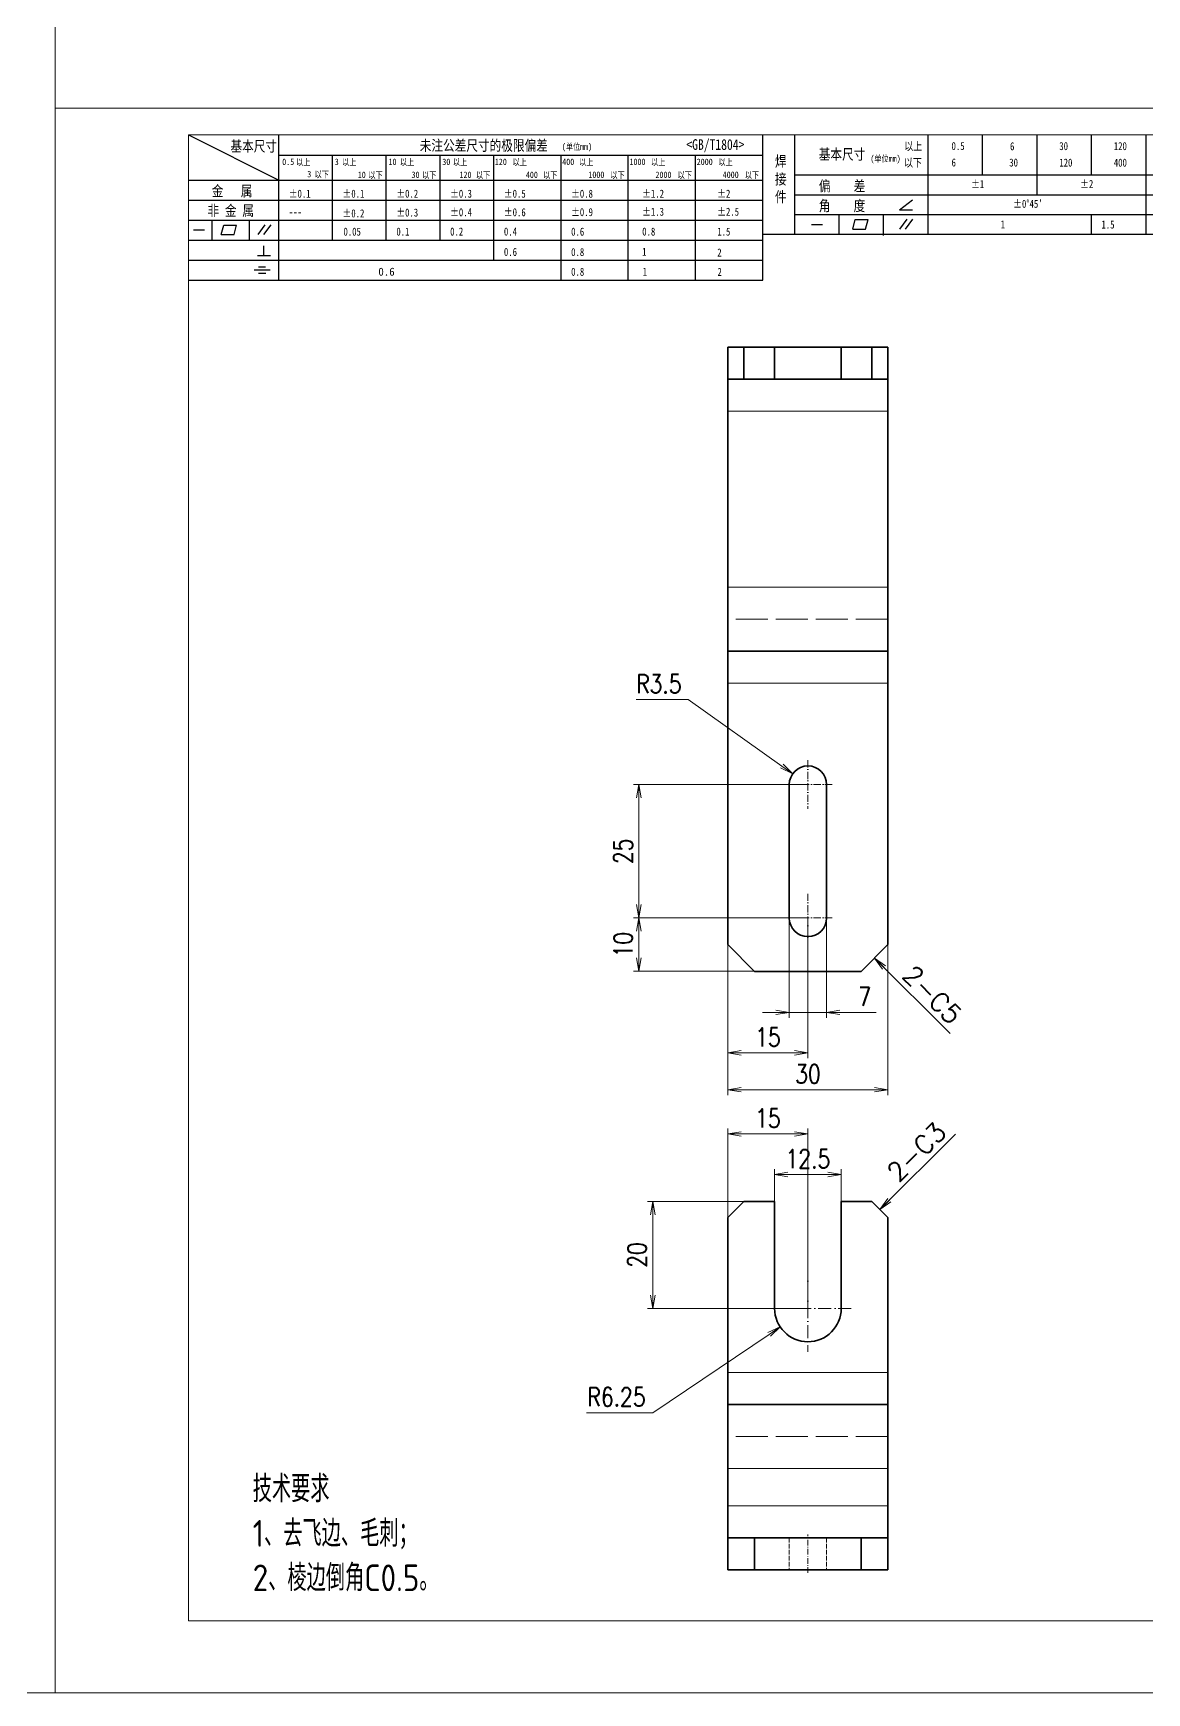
# Model space of a CAD drawing. Header units: millimetres. Extents: x 1333 to 70140, y -42879 to -5704.
# Drawn here: x 69008.6 to 69217.3, y -26173.4 to -25862.3 of the extents above; entities that cross this region are included whole.
import ezdxf
from ezdxf.enums import TextEntityAlignment as Align

# ---------------------------------------------------------------- set-up
doc = ezdxf.new("R2010")
doc.units = ezdxf.units.MM
doc.header["$LTSCALE"] = 0.5
for name, pattern in [('AM_ISO02W050x2', [3.75, 3, -0.75]), ('AM_ISO08W050x2', [9, 6, -0.75, 1.5, -0.75]), ('DASHDOT', [18.5, 12, -3, 0.5, -3]), ('DASHED', [15, 12, -3])]:
    doc.linetypes.add(name, pattern=pattern)
for name, color, linetype, lineweight in [('CENTER', 2, 'AM_ISO08W050x2', 15), ('DIM', 3, 'Continuous', 20), ('HIDDEN', 1, 'AM_ISO02W050x2', 18), ('图框', 7, 'Continuous', 18), ('标注线', 3, 'Continuous', 18), ('粗实线', 7, 'Continuous', 35)]:
    doc.layers.add(name, color=color, linetype=linetype, lineweight=lineweight)
doc.layers.add('图\\M+19E79\\M+195B6\\M+18E9A', color=7, linetype='Continuous')
doc.layers.add('打印', color=7, linetype='Continuous', lineweight=15, plot=False)
doc.layers.add('打印-禁用', color=7, linetype='Continuous', lineweight=15, plot=False)
doc.styles.add('DIM', font='romans.shx', dxfattribs={"width": 0.8, "bigfont": 'bigfont.shx'})
doc.styles.add('国标', font='simfang.ttf', dxfattribs={"width": 0.8})
doc.styles.add('机械长仿宋', font='gbenor.shx', dxfattribs={"height": 1, "bigfont": 'gbcbig.shx'})
doc.dimstyles.new('DEH 1-1$0', dxfattribs={"dimtxt": 3.5, "dimasz": 2.5, "dimexe": 1, "dimexo": 0.625, "dimgap": 1.2, "dimtad": 1, "dimzin": 9, "dimdsep": 46, "dimtxsty": 'DIM', "dimblk": 'OPEN', "dimcen": 0, "dimclrd": 8, "dimclre": 8, "dimclrt": 2, "dimazin": 2, "dimtfac": 0.5, "dimtmove": 0, "dimatfit": 3, "dimldrblk": 'OPEN', "dimfxl": 0, "dimtolj": 2, "dimlwd": 18, "dimlwe": 18, "dimarcsym": 0})
doc.dimstyles.new('DEH 1-1$4', dxfattribs={"dimtxt": 3.5, "dimasz": 2.5, "dimexe": 1, "dimexo": 0.625, "dimgap": 1.2, "dimtad": 1, "dimtoh": 1, "dimdsep": 46, "dimtxsty": 'DIM', "dimblk": 'OPEN', "dimcen": 0, "dimclrd": 8, "dimclre": 8, "dimclrt": 2, "dimazin": 2, "dimtfac": 0.5, "dimtofl": 0, "dimtmove": 0, "dimatfit": 3, "dimldrblk": 'OPEN', "dimfxl": 0, "dimtolj": 2, "dimlwd": 18, "dimlwe": 18, "dimarcsym": 0})
doc.dimstyles.new('LAM1-1', dxfattribs={"dimtxt": 3.5, "dimasz": 2.5, "dimexe": 1, "dimexo": 0.625, "dimgap": 1.2, "dimtad": 3, "dimdsep": 46, "dimtxsty": 'DIM', "dimblk": 'OPEN', "dimcen": 0, "dimclrd": 3, "dimclre": 3, "dimclrt": 2, "dimazin": 2, "dimtfac": 0.5, "dimtmove": 0, "dimatfit": 3, "dimldrblk": 'OPEN', "dimfxl": 0, "dimlwd": 13, "dimlwe": 13, "dimarcsym": 0})

# ---------------------------------------------------------------- blocks, each defined once
blk = doc.blocks.new('GZDEH零件A3图框V01版')
at = {"layer": '图\\M+19E79\\M+195B6\\M+18E9A', "color": 9}
for p, q in [((2882.49, -1554.46), (2899.37, -1562.92)), ((2899.37, -1581.67), (2899.37, -1554.46)), ((2990.09, -1581.67), (2990.09, -1554.46)), ((2996.09, -1573.08), (2996.09, -1554.46)), ((3021.09, -1561.98), (3021.09, -1554.46)), ((3031.31, -1561.98), (3031.31, -1554.46)), ((3041.53, -1561.98), (3041.53, -1554.46)), ((3051.75, -1561.98), (3051.75, -1554.46)), ((3061.98, -1561.98), (3061.98, -1554.46)), ((2899.37, -1558.24), (2990.09, -1558.24)), ((2909.45, -1574.17), (2909.45, -1558.24)), ((2919.53, -1574.17), (2919.53, -1558.24)), ((2929.61, -1574.17), (2929.61, -1558.24)), ((2939.69, -1577.92), (2939.69, -1558.24)), ((2952.29, -1581.67), (2952.29, -1558.24)), ((2964.89, -1581.67), (2964.89, -1558.24)), ((2977.49, -1581.67), (2977.49, -1558.24)), ((2882.49, -1562.92), (2990.09, -1562.92)), ((2996.09, -1561.98), (3113.09, -1561.98)), ((3021.09, -1573.08), (3021.09, -1561.98)), ((3041.53, -1565.68), (3041.53, -1561.98)), ((3061.98, -1573.08), (3061.98, -1561.98)), ((2996.09, -1565.68), (3113.09, -1565.68)), ((2882.49, -1566.67), (2990.09, -1566.67)), ((3015.75, -1568.51), (3018.15, -1566.66)), ((3015.75, -1568.51), (3018.15, -1568.51)), ((2882.49, -1570.42), (2990.09, -1570.42)), ((2886.92, -1574.12), (2886.92, -1570.42)), ((2893.91, -1574.12), (2893.91, -1570.42)), ((2996.09, -1569.38), (3113.09, -1569.38)), ((3004.42, -1573.08), (3004.42, -1569.38)), ((3006.97, -1572.12), (3007.45, -1570.33)), ((3007.45, -1570.33), (3009.86, -1570.33)), ((3009.39, -1572.12), (3009.86, -1570.33)), ((3012.75, -1573.08), (3012.75, -1569.38)), ((3015.81, -1572.12), (3017.15, -1570.26)), ((3016.89, -1572.12), (3018.23, -1570.26)), ((3051.75, -1573.08), (3051.75, -1569.38)), ((2883.43, -1572.27), (2885.49, -1572.27)), ((2888.59, -1573.16), (2889.07, -1571.37)), ((2889.07, -1571.37), (2891.48, -1571.37)), ((2891, -1573.16), (2891.48, -1571.37)), ((2895.52, -1573.16), (2896.85, -1571.3)), ((2896.6, -1573.16), (2897.94, -1571.3)), ((2999.26, -1571.23), (3001.32, -1571.23)), ((3006.97, -1572.12), (3009.39, -1572.12)), ((2888.59, -1573.16), (2891, -1573.16)), ((2990.09, -1573.08), (3113.09, -1573.08)), ((3012.75, -1573.33), (3012.75, -1573.08)), ((2882.49, -1574.17), (2990.09, -1574.17)), ((2896.58, -1577.05), (2896.58, -1575.28)), ((2895.42, -1577.05), (2897.81, -1577.05)), ((2882.49, -1577.92), (2990.09, -1577.92)), ((2894.79, -1579.77), (2897.77, -1579.77)), ((2895.57, -1579.17), (2896.92, -1579.17)), ((2882.49, -1581.67), (2990.09, -1581.67)), ((2895.57, -1580.37), (2896.93, -1580.37))]:
    blk.add_line(p, q, dxfattribs=at)
at = {"layer": '图框', "linetype": 'Continuous'}
for p, q in [((2882.49, -1554.46), (2882.49, -1832.96)), ((3272.49, -1554.46), (2882.49, -1554.46)), ((2882.49, -1832.96), (3272.49, -1832.96))]:
    blk.add_line(p, q, dxfattribs=at)
at = {"layer": '打印-禁用', "linetype": 'Continuous'}
for p, q in [((2857.49, -1549.46), (2857.49, -1846.46)), ((3277.49, -1549.46), (2857.49, -1549.46)), ((3277.49, -1846.46), (3277.49, -1549.46)), ((2857.49, -1846.46), (3277.49, -1846.46))]:
    blk.add_line(p, q, dxfattribs=at)
at = {"layer": '图\\M+19E79\\M+195B6\\M+18E9A', "color": 9, "style": '国标', "width": 0.8}
for s, height, p in [('基本尺寸', 2, (2890.33, -1557.58)), ('未注公差尺寸的极限偏差', 2, (2925.81, -1557.44)), ('<GB/T1804>', 2, (2975.78, -1557.27)), ('基本尺寸', 2, (3000.6, -1559.1)), ('以上', 1.5, (3016.64, -1557.33)), ('0.5', 1.5, (3025.49, -1557.3)), ('6', 1.5, (3036.45, -1557.34)), ('30', 1.5, (3045.69, -1557.31)), ('120', 1.5, (3055.91, -1557.31)), ('30', 1.2, (2930.04, -1560.11)), ('以下', 1.5, (3016.58, -1560.43)), ('6', 1.5, (3025.49, -1560.38)), ('30', 1.5, (3036.31, -1560.39)), ('120', 1.5, (3045.69, -1560.41)), ('400', 1.5, (3055.91, -1560.41)), ('偏    差', 2, (3000.6, -1565.04)), ('±1', 1.5, (3029.16, -1564.42)), ('±2', 1.5, (3049.61, -1564.42)), ('金   属', 2, (2886.82, -1565.98)), ('±0.1', 1.5, (2901.27, -1566.23)), ('±0.1', 1.5, (2911.35, -1566.23)), ('±0.2', 1.5, (2921.43, -1566.23)), ('±0.3', 1.5, (2931.51, -1566.23)), ('±0.5', 1.5, (2941.59, -1566.23)), ('±0.8', 1.5, (2954.19, -1566.23)), ('±1.2', 1.5, (2967.51, -1566.23)), ('±2', 1.5, (2981.58, -1566.23)), ('非 金 属', 2, (2886.02, -1569.65)), ('角    度', 2, (3000.6, -1568.74)), ("±0%%D45'", 1.5, (3037.06, -1568.12)), ('---', 1.5, (2901.27, -1569.65)), ('±0.2', 1.5, (2911.35, -1569.92)), ('±0.3', 1.5, (2921.43, -1569.77)), ('±0.4', 1.5, (2931.51, -1569.71)), ('±0.6', 1.5, (2941.59, -1569.71)), ('±0.9', 1.5, (2954.19, -1569.68)), ('±1.3', 1.5, (2967.51, -1569.62)), ('±2.5', 1.5, (2981.58, -1569.61)), ('1', 1.5, (3034.69, -1571.98)), ('1.5', 1.5, (3053.59, -1572.01)), ('0.1', 1.5, (2921.43, -1573.34)), ('0.2', 1.5, (2931.51, -1573.33)), ('0.4', 1.5, (2941.59, -1573.33)), ('0.6', 1.5, (2954.19, -1573.35)), ('0.8', 1.5, (2967.51, -1573.33)), ('1.5', 1.5, (2981.58, -1573.34)), ('0.6', 1.5, (2941.59, -1577.14)), ('0.8', 1.5, (2954.19, -1577.17)), ('1', 1.5, (2967.51, -1577.12)), ('2', 1.5, (2981.58, -1577.26)), ('0.8', 1.5, (2954.19, -1580.87)), ('1', 1.5, (2967.59, -1580.86)), ('2', 1.5, (2981.62, -1580.89))]:
    blk.add_text(s, height=height, dxfattribs=at).set_placement(p)
at = {"layer": '图\\M+19E79\\M+195B6\\M+18E9A', "color": 9, "lineweight": 15, "style": '国标', "width": 0.8}
for s, p in [('(单位mm)', (2952.44, -1557.27)), ('(单位mm)', (3010.27, -1559.51)), ('0.5', (2900.03, -1560.11)), ('以上', (2902.64, -1560.16)), ('3', (2909.88, -1560.11)), ('以上', (2911.25, -1560.16)), ('10', (2919.96, -1560.11)), ('以上', (2922.09, -1560.16)), ('以上', (2932.02, -1560.16)), ('120', (2939.88, -1560.11)), ('以上', (2943.21, -1560.16)), ('400', (2952.52, -1560.11)), ('以上', (2955.68, -1560.16)), ('1000', (2965.12, -1560.11)), ('以上', (2969.16, -1560.16)), ('2000', (2977.72, -1560.11)), ('以上', (2981.8, -1560.16)), ('3', (2904.73, -1562.41)), ('以下', (2906.1, -1562.46)), ('10', (2914.19, -1562.54)), ('以下', (2916.18, -1562.59)), ('30', (2924.27, -1562.54)), ('以下', (2926.26, -1562.59)), ('120', (2933.26, -1562.54)), ('以下', (2936.34, -1562.59)), ('400', (2945.7, -1562.54)), ('以下', (2948.94, -1562.59)), ('1000', (2957.41, -1562.54)), ('以下', (2961.54, -1562.59)), ('2000', (2969.99, -1562.54)), ('以下', (2974.14, -1562.59)), ('4000', (2982.59, -1562.54)), ('以下', (2986.74, -1562.59))]:
    blk.add_text(s, height=1.2, dxfattribs=at).set_placement(p)
at = {"layer": '图\\M+19E79\\M+195B6\\M+18E9A', "color": 9, "lineweight": 13, "style": '国标'}
blk.add_text('0.6', height=1.5, dxfattribs=at).set_placement((2918.05, -1580.85))
at = {"layer": '图\\M+19E79\\M+195B6\\M+18E9A', "color": 9, "style": '国标'}
for s, insert, char_height, width, attachment_point in [('焊\\P接\\P件', (2992.39, -1558.41), 2, 3.1877, 1), ('0.05', (2911.51, -1573.37), 1.5, 5.1982, 7)]:
    blk.add_mtext(s, dxfattribs=dict(at, insert=insert, char_height=char_height, width=width, attachment_point=attachment_point))
blk = doc.blocks.new('DEH A3')
at = {"layer": '图框'}
blk.add_blockref('GZDEH零件A3图框V01版', (-2857.49, 1846.46), dxfattribs=at)
blk = doc.blocks.new('_Open')
at = {"color": 0, "linetype": 'ByBlock', "lineweight": -2}
for p, q in [((-1, 0.17), (0, 0)), ((-1, -0.17), (0, 0)), ((0, 0), (-1, 0))]:
    blk.add_line(p, q, dxfattribs=at)
blk = doc.blocks.new('*D92')
at = {"layer": 'Defpoints', "color": 0, "transparency": 16777216}
for p in [(69138.83, -26008.67), (69168.83, -26008.67), (69168.83, -26060.36)]:
    blk.add_point(p, dxfattribs=at)
at = {"layer": '标注线', "color": 8, "lineweight": 18, "transparency": 16777216}
for p, q in [((69138.83, -26009.3), (69138.83, -26061.36)), ((69168.83, -26009.3), (69168.83, -26061.36)), ((69141.33, -26060.36), (69166.33, -26060.36))]:
    blk.add_line(p, q, dxfattribs=at)
at = {"layer": '标注线', "color": 8, "lineweight": 18, "transparency": 16777216, "xscale": 2.5, "yscale": 2.5, "zscale": 2.5, "rotation": 180}
blk.add_blockref('_Open', (69138.83, -26060.36), dxfattribs=at)
at = {"layer": '标注线', "color": 8, "lineweight": 18, "transparency": 16777216, "xscale": 2.5, "yscale": 2.5, "zscale": 2.5}
blk.add_blockref('_Open', (69168.83, -26060.36), dxfattribs=at)
at = {"layer": '标注线', "color": 2, "transparency": 16777216, "insert": (69153.83, -26057.41), "char_height": 3.5, "attachment_point": 5, "style": 'DIM'}
blk.add_mtext('\\A2;30', dxfattribs=at)
blk = doc.blocks.new('*D93')
at = {"layer": 'Defpoints', "color": 0, "transparency": 16777216}
for p in [(69138.83, -26024.5), (69153.83, -26028.17), (69138.83, -26053.44)]:
    blk.add_point(p, dxfattribs=at)
at = {"layer": '标注线', "color": 8, "lineweight": 18, "transparency": 16777216}
for p, q in [((69138.83, -26025.13), (69138.83, -26054.44)), ((69153.83, -26028.8), (69153.83, -26054.44)), ((69151.33, -26053.44), (69141.33, -26053.44))]:
    blk.add_line(p, q, dxfattribs=at)
at = {"layer": '标注线', "color": 8, "lineweight": 18, "transparency": 16777216, "xscale": 2.5, "yscale": 2.5, "zscale": 2.5, "rotation": 180}
blk.add_blockref('_Open', (69138.83, -26053.44), dxfattribs=at)
at = {"layer": '标注线', "color": 8, "lineweight": 18, "transparency": 16777216, "xscale": 2.5, "yscale": 2.5, "zscale": 2.5}
blk.add_blockref('_Open', (69153.83, -26053.44), dxfattribs=at)
at = {"layer": '标注线', "color": 2, "transparency": 16777216, "insert": (69146.33, -26050.49), "char_height": 3.5, "attachment_point": 5, "style": 'DIM'}
blk.add_mtext('\\A2;15', dxfattribs=at)
blk = doc.blocks.new('*D94')
at = {"layer": 'Defpoints', "color": 0, "transparency": 16777216}
for p in [(69122.14, -26028.17), (69153.83, -26028.17), (69159.28, -26038.17)]:
    blk.add_point(p, dxfattribs=at)
at = {"layer": '标注线', "color": 8, "lineweight": 18, "transparency": 16777216}
for p, q in [((69153.2, -26028.17), (69121.14, -26028.17)), ((69122.14, -26035.67), (69122.14, -26030.67)), ((69158.66, -26038.17), (69121.14, -26038.17))]:
    blk.add_line(p, q, dxfattribs=at)
at = {"layer": '标注线', "color": 8, "lineweight": 18, "transparency": 16777216, "xscale": 2.5, "yscale": 2.5, "zscale": 2.5}
for p, rotation in [((69122.14, -26028.17), 90), ((69122.14, -26038.17), 270)]:
    blk.add_blockref('_Open', p, dxfattribs=dict(at, rotation=rotation))
at = {"layer": '标注线', "color": 2, "transparency": 16777216, "insert": (69119.19, -26033.17), "char_height": 3.5, "attachment_point": 5, "rotation": 90, "style": 'DIM'}
blk.add_mtext('\\A2;10', dxfattribs=at)
blk = doc.blocks.new('*D95')
at = {"layer": 'Defpoints', "color": 0, "transparency": 16777216}
for p in [(69122.13, -26003.17), (69153.83, -26003.17), (69153.83, -26028.17)]:
    blk.add_point(p, dxfattribs=at)
at = {"layer": '标注线', "color": 8, "lineweight": 18, "transparency": 16777216}
for p, q in [((69153.2, -26003.17), (69121.13, -26003.17)), ((69122.13, -26025.67), (69122.13, -26005.67)), ((69153.2, -26028.17), (69121.13, -26028.17))]:
    blk.add_line(p, q, dxfattribs=at)
at = {"layer": '标注线', "color": 8, "lineweight": 18, "transparency": 16777216, "xscale": 2.5, "yscale": 2.5, "zscale": 2.5}
for p, rotation in [((69122.13, -26003.17), 90), ((69122.13, -26028.17), 270)]:
    blk.add_blockref('_Open', p, dxfattribs=dict(at, rotation=rotation))
at = {"layer": '标注线', "color": 2, "transparency": 16777216, "insert": (69119.18, -26015.67), "char_height": 3.5, "attachment_point": 5, "rotation": 90, "style": 'DIM'}
blk.add_mtext('\\A2;25', dxfattribs=at)
blk = doc.blocks.new('*D96')
at = {"layer": 'Defpoints', "color": 0, "transparency": 16777216}
for p in [(69150.97, -26001.15), (69153.83, -26003.17)]:
    blk.add_point(p, dxfattribs=at)
at = {"layer": '标注线', "color": 8, "lineweight": 18, "transparency": 16777216}
for p, q in [((69121.63, -25987.23), (69131.36, -25987.23)), ((69131.36, -25987.23), (69148.93, -25999.7))]:
    blk.add_line(p, q, dxfattribs=at)
at = {"layer": '标注线', "color": 8, "lineweight": 18, "transparency": 16777216, "xscale": 2.5, "yscale": 2.5, "zscale": 2.5, "rotation": 324.6389048808447}
blk.add_blockref('_Open', (69150.97, -26001.15), dxfattribs=at)
at = {"layer": '标注线', "color": 2, "transparency": 16777216, "insert": (69125.89, -25984.28), "char_height": 3.5, "attachment_point": 5, "style": 'DIM'}
blk.add_mtext('\\A2;R3.5', dxfattribs=at)
blk = doc.blocks.new('*D97')
at = {"layer": 'Defpoints', "color": 0, "transparency": 16777216}
for p in [(69150.33, -26022.73), (69157.33, -26022.73), (69157.33, -26045.86)]:
    blk.add_point(p, dxfattribs=at)
at = {"layer": '标注线', "color": 8, "lineweight": 18, "transparency": 16777216}
for p, q in [((69150.33, -26023.36), (69150.33, -26046.86)), ((69157.33, -26023.36), (69157.33, -26046.86)), ((69147.83, -26045.86), (69145.33, -26045.86)), ((69150.33, -26045.86), (69157.33, -26045.86)), ((69159.83, -26045.86), (69166.59, -26045.86))]:
    blk.add_line(p, q, dxfattribs=at)
at = {"layer": '标注线', "color": 8, "lineweight": 18, "transparency": 16777216, "xscale": 2.5, "yscale": 2.5, "zscale": 2.5}
blk.add_blockref('_Open', (69150.33, -26045.86), dxfattribs=at)
at = {"layer": '标注线', "color": 8, "lineweight": 18, "transparency": 16777216, "xscale": 2.5, "yscale": 2.5, "zscale": 2.5, "rotation": 180}
blk.add_blockref('_Open', (69157.33, -26045.86), dxfattribs=at)
at = {"layer": '标注线', "color": 2, "transparency": 16777216, "insert": (69164.46, -26042.91), "char_height": 3.5, "attachment_point": 5, "style": 'DIM'}
blk.add_mtext('\\A2;7', dxfattribs=at)
blk = doc.blocks.new('*D98')
at = {"layer": 'Defpoints', "color": 0, "transparency": 16777216}
for p in [(69138.83, -26068.66), (69138.83, -26090.24), (69153.83, -26101.34)]:
    blk.add_point(p, dxfattribs=at)
at = {"layer": '标注线', "color": 8, "lineweight": 18, "transparency": 16777216}
for p, q in [((69138.83, -26089.61), (69138.83, -26067.66)), ((69151.33, -26068.66), (69141.33, -26068.66)), ((69153.83, -26100.72), (69153.83, -26067.66))]:
    blk.add_line(p, q, dxfattribs=at)
at = {"layer": '标注线', "color": 8, "lineweight": 18, "transparency": 16777216, "xscale": 2.5, "yscale": 2.5, "zscale": 2.5, "rotation": 180}
blk.add_blockref('_Open', (69138.83, -26068.66), dxfattribs=at)
at = {"layer": '标注线', "color": 8, "lineweight": 18, "transparency": 16777216, "xscale": 2.5, "yscale": 2.5, "zscale": 2.5}
blk.add_blockref('_Open', (69153.83, -26068.66), dxfattribs=at)
at = {"layer": '标注线', "color": 2, "transparency": 16777216, "insert": (69146.33, -26065.71), "char_height": 3.5, "attachment_point": 5, "style": 'DIM'}
blk.add_mtext('\\A2;15', dxfattribs=at)
blk = doc.blocks.new('*D99')
at = {"layer": 'Defpoints', "color": 0, "transparency": 16777216}
for p in [(69160.08, -26076.26), (69147.58, -26091.34), (69160.08, -26091.34)]:
    blk.add_point(p, dxfattribs=at)
at = {"layer": '标注线', "color": 8, "lineweight": 18, "transparency": 16777216}
for p, q in [((69147.58, -26090.72), (69147.58, -26075.26)), ((69160.08, -26090.72), (69160.08, -26075.26)), ((69150.08, -26076.26), (69157.58, -26076.26))]:
    blk.add_line(p, q, dxfattribs=at)
at = {"layer": '标注线', "color": 8, "lineweight": 18, "transparency": 16777216, "xscale": 2.5, "yscale": 2.5, "zscale": 2.5, "rotation": 180}
blk.add_blockref('_Open', (69147.58, -26076.26), dxfattribs=at)
at = {"layer": '标注线', "color": 8, "lineweight": 18, "transparency": 16777216, "xscale": 2.5, "yscale": 2.5, "zscale": 2.5}
blk.add_blockref('_Open', (69160.08, -26076.26), dxfattribs=at)
at = {"layer": '标注线', "color": 2, "transparency": 16777216, "insert": (69153.83, -26073.31), "char_height": 3.5, "attachment_point": 5, "style": 'DIM'}
blk.add_mtext('\\A2;12.5', dxfattribs=at)
blk = doc.blocks.new('*D100')
at = {"layer": 'Defpoints', "color": 0, "transparency": 16777216}
for p in [(69153.83, -26101.34), (69148.64, -26104.83)]:
    blk.add_point(p, dxfattribs=at)
at = {"layer": '标注线', "color": 8, "lineweight": 18, "transparency": 16777216}
for p, q in [((69124.75, -26120.9), (69146.57, -26106.23)), ((69112.35, -26120.9), (69124.75, -26120.9))]:
    blk.add_line(p, q, dxfattribs=at)
at = {"layer": '标注线', "color": 8, "lineweight": 18, "transparency": 16777216, "xscale": 2.5, "yscale": 2.5, "zscale": 2.5, "rotation": 33.93356552578612}
blk.add_blockref('_Open', (69148.64, -26104.83), dxfattribs=at)
at = {"layer": '标注线', "color": 2, "transparency": 16777216, "insert": (69117.95, -26117.95), "char_height": 3.5, "attachment_point": 5, "style": 'DIM'}
blk.add_mtext('\\A2;R6.25', dxfattribs=at)
blk = doc.blocks.new('*D101')
at = {"layer": 'Defpoints', "color": 0, "transparency": 16777216}
for p in [(69124.75, -26081.34), (69144.7, -26081.34), (69153.83, -26101.34)]:
    blk.add_point(p, dxfattribs=at)
at = {"layer": '标注线', "color": 8, "lineweight": 18, "transparency": 16777216}
for p, q in [((69144.08, -26081.34), (69123.75, -26081.34)), ((69124.75, -26098.84), (69124.75, -26083.84)), ((69153.2, -26101.34), (69123.75, -26101.34))]:
    blk.add_line(p, q, dxfattribs=at)
at = {"layer": '标注线', "color": 8, "lineweight": 18, "transparency": 16777216, "xscale": 2.5, "yscale": 2.5, "zscale": 2.5}
for p, rotation in [((69124.75, -26081.34), 90), ((69124.75, -26101.34), 270)]:
    blk.add_blockref('_Open', p, dxfattribs=dict(at, rotation=rotation))
at = {"layer": '标注线', "color": 2, "transparency": 16777216, "insert": (69121.8, -26091.34), "char_height": 3.5, "attachment_point": 5, "rotation": 90, "style": 'DIM'}
blk.add_mtext('\\A2;20', dxfattribs=at)
blk = doc.blocks.new('CHAMFER_DIM_R')
at = {"layer": 'DIM', "color": 2, "style": 'DIM'}
blk.add_attdef('000', text='', height=3.5, rotation=90, dxfattribs=at).set_placement((0, 6), align=Align.BOTTOM_LEFT)
at = {"layer": 'DIM'}
blk.add_leader([(0, 0), (0, 20)], dimstyle='LAM1-1', dxfattribs=at)

msp = doc.modelspace()

# ---------------------------------------------------------------- linework, layer by layer
at = {"layer": 'CENTER', "linetype": 'DASHDOT', "lineweight": 13, "ltscale": 0.2275}
for p, q in [((69153.826, -25998.625), (69153.826, -26007.725)), ((69153.826, -26023.625), (69153.826, -26032.725))]:
    msp.add_line(p, q, dxfattribs=at)
at = {"layer": 'CENTER', "linetype": 'DASHDOT', "lineweight": 13, "ltscale": 0.227502}
for p, q in [((69158.376, -26003.175), (69149.276, -26003.175)), ((69158.376, -26028.175), (69149.276, -26028.175))]:
    msp.add_line(p, q, dxfattribs=at)
at = {"layer": 'CENTER', "linetype": 'DASHDOT', "lineweight": 13, "ltscale": 0.406251}
msp.add_line((69153.826, -26093.216), (69153.826, -26109.466), dxfattribs=at)
at = {"layer": 'CENTER', "linetype": 'DASHDOT', "lineweight": 13, "ltscale": 0.40625}
msp.add_line((69161.951, -26101.341), (69145.701, -26101.341), dxfattribs=at)
at = {"layer": 'CENTER', "linetype": 'DASHDOT', "lineweight": 13, "ltscale": 0.18}
msp.add_line((69153.826, -26150.941), (69153.826, -26143.741), dxfattribs=at)
at = {"layer": 'HIDDEN', "linetype": 'DASHED', "lineweight": 13}
for p, q in [((69168.826, -25933.175), (69138.826, -25933.175)), ((69168.826, -25966.175), (69138.826, -25966.175)), ((69168.826, -25972.175), (69138.826, -25972.175)), ((69168.826, -25984.175), (69138.826, -25984.175)), ((69168.826, -26113.341), (69138.826, -26113.341)), ((69168.826, -26125.341), (69138.826, -26125.341)), ((69168.826, -26131.341), (69138.826, -26131.341)), ((69168.826, -26138.341), (69138.826, -26138.341))]:
    msp.add_line(p, q, dxfattribs=at)
at = {"layer": 'HIDDEN', "linetype": 'DASHED', "lineweight": 13, "ltscale": 0.15}
for p, q in [((69150.326, -26144.341), (69150.326, -26150.341)), ((69157.326, -26144.341), (69157.326, -26150.341))]:
    msp.add_line(p, q, dxfattribs=at)
at = {"layer": '打印'}
for points in [[(68172.748, -25579.398), (69012.748, -25579.398), (69012.748, -26173.398), (68172.748, -26173.398)], [(69012.748, -25876.398), (69432.748, -25876.398), (69432.748, -26173.398), (69012.748, -26173.398)]]:
    msp.add_lwpolyline(points, close=True, dxfattribs=at)
at = {"layer": '粗实线', "lineweight": 35, "ltscale": 0.075}
for p, q in [((69141.826, -25921.175), (69138.826, -25921.175)), ((69165.826, -25921.175), (69168.826, -25921.175)), ((69138.826, -25927.175), (69141.826, -25927.175)), ((69168.826, -25927.175), (69165.826, -25927.175))]:
    msp.add_line(p, q, dxfattribs=at)
at = {"layer": '粗实线', "lineweight": 35, "ltscale": 0.15}
for p, q in [((69138.826, -25921.175), (69138.826, -25927.175)), ((69141.826, -25921.175), (69141.826, -25927.175)), ((69147.576, -25921.175), (69147.576, -25927.175)), ((69160.076, -25921.175), (69160.076, -25927.175)), ((69165.826, -25921.175), (69165.826, -25927.175)), ((69168.826, -25921.175), (69168.826, -25927.175)), ((69138.826, -25933.175), (69138.826, -25927.175)), ((69168.826, -25927.175), (69168.826, -25933.175)), ((69138.826, -25984.175), (69138.826, -25978.175)), ((69168.826, -25978.175), (69168.826, -25984.175)), ((69138.826, -26119.341), (69138.826, -26113.341)), ((69168.826, -26113.341), (69168.826, -26119.341)), ((69138.826, -26144.341), (69138.826, -26138.341)), ((69168.826, -26138.341), (69168.826, -26144.341)), ((69138.826, -26144.341), (69138.826, -26150.341)), ((69143.826, -26150.341), (69143.826, -26144.341)), ((69163.826, -26150.341), (69163.826, -26144.341)), ((69168.826, -26150.341), (69168.826, -26144.341))]:
    msp.add_line(p, q, dxfattribs=at)
at = {"layer": '粗实线', "lineweight": 35, "ltscale": 0.14375}
for p, q in [((69141.826, -25921.175), (69147.576, -25921.175)), ((69160.076, -25921.175), (69165.826, -25921.175)), ((69147.576, -25927.175), (69141.826, -25927.175)), ((69165.826, -25927.175), (69160.076, -25927.175)), ((69147.576, -26081.341), (69141.826, -26081.341)), ((69165.826, -26081.341), (69160.076, -26081.341))]:
    msp.add_line(p, q, dxfattribs=at)
at = {"layer": '粗实线', "lineweight": 35, "ltscale": 0.3125}
for p, q in [((69160.076, -25921.175), (69147.576, -25921.175)), ((69160.076, -25927.175), (69147.576, -25927.175))]:
    msp.add_line(p, q, dxfattribs=at)
at = {"layer": '粗实线', "lineweight": 35}
for p, q in [((69138.826, -25933.175), (69138.826, -25966.175)), ((69168.826, -25933.175), (69168.826, -25966.175)), ((69168.826, -25978.175), (69138.826, -25978.175)), ((69138.826, -25984.175), (69138.826, -26033.175)), ((69168.826, -25984.175), (69168.826, -26033.175)), ((69150.326, -26003.175), (69150.326, -26028.175)), ((69157.326, -26028.175), (69157.326, -26003.175)), ((69163.826, -26038.175), (69143.826, -26038.175)), ((69147.576, -26101.341), (69147.576, -26081.341)), ((69160.076, -26081.341), (69160.076, -26101.341)), ((69138.826, -26113.341), (69138.826, -26084.341)), ((69168.826, -26113.341), (69168.826, -26084.341)), ((69168.826, -26119.341), (69138.826, -26119.341)), ((69163.826, -26144.341), (69143.826, -26144.341)), ((69163.826, -26150.341), (69143.826, -26150.341))]:
    msp.add_line(p, q, dxfattribs=at)
at = {"layer": '粗实线', "lineweight": 13}
for p, q in [((69138.826, -25933.175), (69168.826, -25933.175)), ((69168.826, -25966.175), (69138.826, -25966.175)), ((69168.826, -25984.175), (69138.826, -25984.175)), ((69138.826, -26113.341), (69168.826, -26113.341)), ((69168.826, -26131.341), (69138.826, -26131.341)), ((69168.826, -26138.341), (69138.826, -26138.341))]:
    msp.add_line(p, q, dxfattribs=at)
at = {"layer": '粗实线', "lineweight": 35, "ltscale": 0.3}
for p, q in [((69138.826, -25978.175), (69138.826, -25966.175)), ((69168.826, -25966.175), (69168.826, -25978.175)), ((69138.826, -26131.341), (69138.826, -26119.341)), ((69168.826, -26119.341), (69168.826, -26131.341))]:
    msp.add_line(p, q, dxfattribs=at)
at = {"layer": '粗实线', "lineweight": 35, "ltscale": 0.176777}
for p, q in [((69143.826, -26038.175), (69138.826, -26033.175)), ((69168.826, -26033.175), (69163.826, -26038.175))]:
    msp.add_line(p, q, dxfattribs=at)
at = {"layer": '粗实线', "lineweight": 35, "ltscale": 0.106066}
for p, q in [((69138.826, -26084.341), (69141.826, -26081.341)), ((69168.826, -26084.341), (69165.826, -26081.341))]:
    msp.add_line(p, q, dxfattribs=at)
at = {"layer": '粗实线', "lineweight": 35, "ltscale": 0.175}
for p, q in [((69138.826, -26138.341), (69138.826, -26131.341)), ((69168.826, -26138.341), (69168.826, -26131.341))]:
    msp.add_line(p, q, dxfattribs=at)
at = {"layer": '粗实线', "lineweight": 35, "ltscale": 0.125}
for p, q in [((69143.826, -26144.341), (69138.826, -26144.341)), ((69168.826, -26144.341), (69163.826, -26144.341)), ((69138.826, -26150.341), (69143.826, -26150.341)), ((69163.826, -26150.341), (69168.826, -26150.341))]:
    msp.add_line(p, q, dxfattribs=at)
at = {"layer": '粗实线', "lineweight": 35}
for centre, radius, start, end in [((69153.826, -26003.175), 3.5, 359.99999, 179.99999), ((69153.826, -26028.175), 3.5, 179.99999, 359.99999), ((69153.826, -26101.341), 6.25, 179.99999, 359.99999)]:
    msp.add_arc(centre, radius, start, end, dxfattribs=at)

# ---------------------------------------------------------------- block references
at = {"layer": 'DIM'}
for p, rotation, values in [((69166.326, -26035.675), 224.9999925150237, {'000': '2-C5'}), ((69167.326, -26082.841), 314.9999925153921, {'000': '2-C3'})]:
    msp.add_blockref('CHAMFER_DIM_R', p, dxfattribs=dict(at, rotation=rotation)).add_auto_attribs(values)
at = {"layer": '图框', "xscale": 2.000000000000017, "yscale": 2.000000000000017, "zscale": 2.000000000000017, "rotation": 359.9999925153066}
msp.add_blockref('DEH A3', (68172.748, -26173.398), dxfattribs=at)
at = {"layer": '图框'}
msp.add_blockref('DEH A3', (69012.748, -26173.398), dxfattribs=at)

# ---------------------------------------------------------------- texts
at = {"layer": '标注线', "color": 2, "insert": (69049.754, -26154.394), "char_height": 5, "width": 114.82461, "attachment_point": 7, "style": '机械长仿宋'}
msp.add_mtext('\\A2;技术要求\\P1、去飞边、毛刺；\\P2、棱边倒角C0.5。', dxfattribs=at)

# ---------------------------------------------------------------- dimensions: what is measured, and where the dimension line sits
at = {"layer": '标注线'}
for center, mpoint, picture, middle in [((69153.826, -26003.175), (69150.972, -26001.149), '*D96', (69125.892, -25987.231)), ((69153.826, -26101.341), (69148.64, -26104.83), '*D100', (69117.953, -26120.902))]:
    dim = msp.add_radius_dim(center=center, mpoint=mpoint, dimstyle='DEH 1-1$4', dxfattribs=at)
    dim.commit()
    dim.dimension.update_dxf_attribs({"geometry": picture, "text_midpoint": middle, "dimtype": 164})
for base, p1, p2, angle, picture, middle in [((69122.134, -26003.175), (69153.826, -26028.175), (69153.826, -26003.175), 89.99999, '*D95', (69119.184, -26015.675)), ((69122.138, -26028.175), (69159.285, -26038.175), (69153.826, -26028.175), 89.99999, '*D94', (69119.188, -26033.175)), ((69138.826, -26068.661), (69153.826, -26101.341), (69138.826, -26090.236), 359.99999, '*D98', (69146.326, -26065.711)), ((69160.076, -26076.26), (69147.576, -26091.341), (69160.076, -26091.341), 359.99999, '*D99', (69153.826, -26073.31)), ((69124.752, -26081.341), (69153.826, -26101.341), (69144.701, -26081.341), 89.99999, '*D101', (69121.802, -26091.341))]:
    dim = msp.add_linear_dim(base=base, p1=p1, p2=p2, angle=angle, dimstyle='DEH 1-1$0', dxfattribs=at)
    dim.commit()
    dim.dimension.update_dxf_attribs({"geometry": picture, "text_midpoint": middle})
for base, p1, p2, picture, middle in [((69168.826, -26060.357), (69138.826, -26008.675), (69168.826, -26008.675), '*D92', (69153.826, -26060.357)), ((69157.326, -26045.857), (69150.326, -26022.731), (69157.326, -26022.731), '*D97', (69164.459, -26045.857)), ((69138.826, -26053.441), (69153.826, -26028.175), (69138.826, -26024.505), '*D93', (69146.326, -26053.441))]:
    dim = msp.add_linear_dim(base=base, p1=p1, p2=p2, angle=359.99999, dimstyle='DEH 1-1$0', dxfattribs=at)
    dim.commit()
    dim.dimension.update_dxf_attribs({"geometry": picture, "text_midpoint": middle, "dimtype": 160})

doc.saveas('drawing.dxf')
